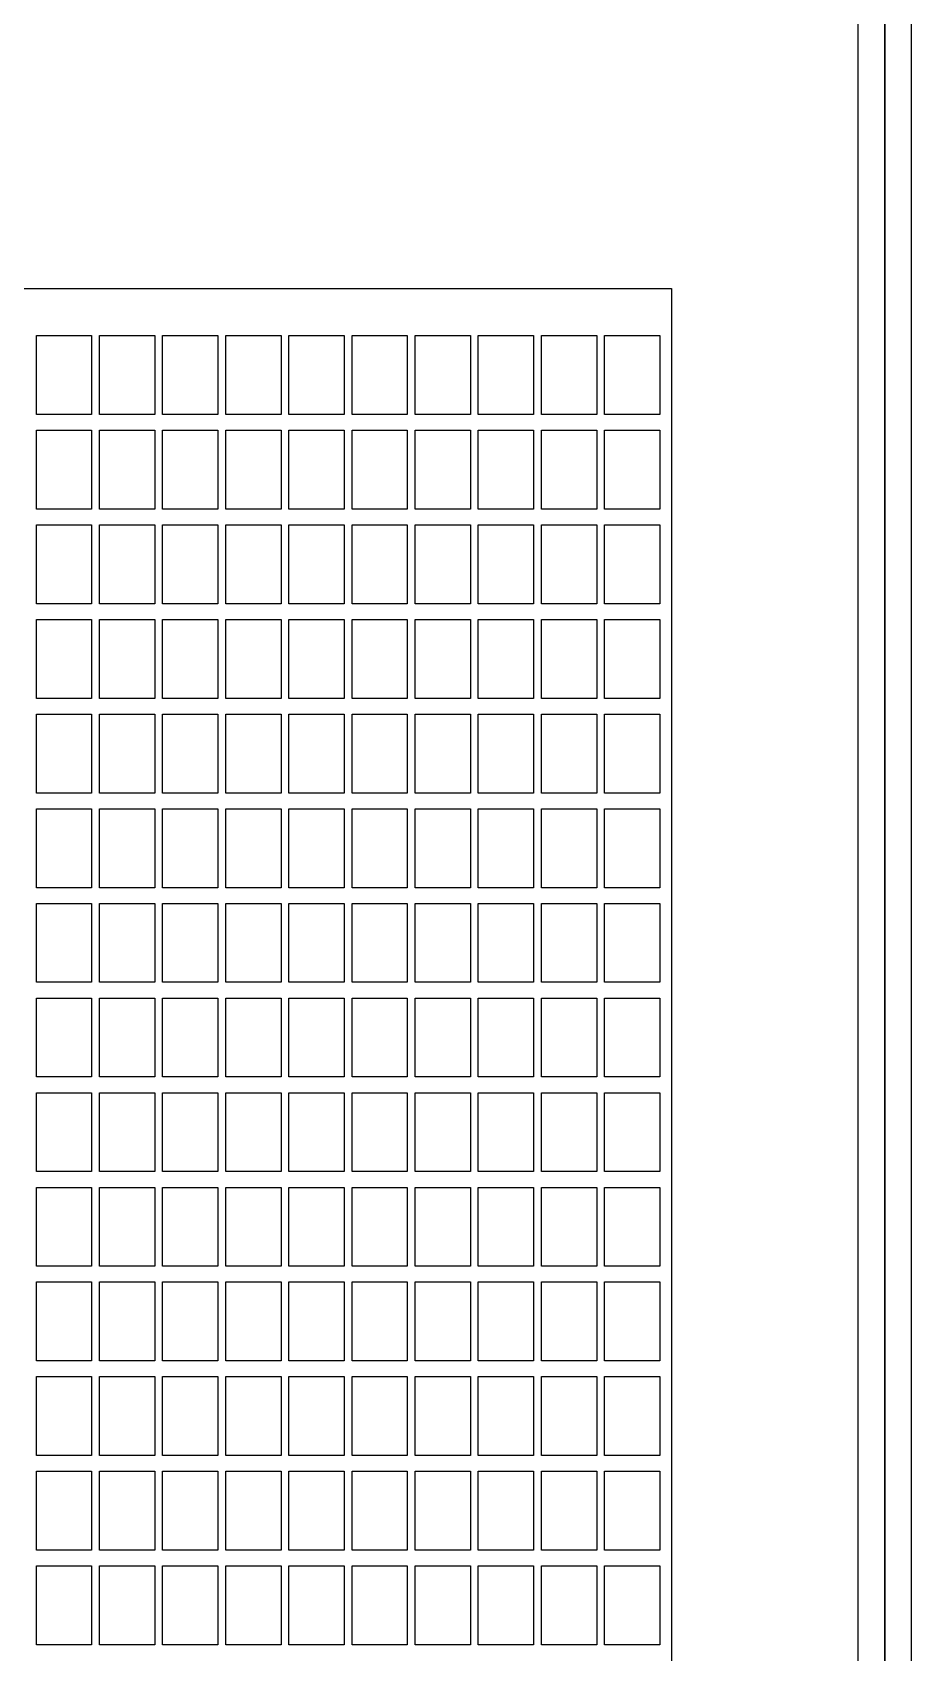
# Model space of a CAD drawing. Header units: inches. Extents: x 0 to 420, y 0 to 297.
# Drawn here: x 133.51 to 155.79, y 103.18 to 144.27 of the extents above; entities that cross this region are included whole.
import ezdxf
from ezdxf.lldxf.tags import DXFTag

# ---------------------------------------------------------------- set-up
doc = ezdxf.new("R2010")
doc.units = ezdxf.units.IN
doc.layers.add('Default', color=7, linetype='Continuous')
doc.layers.add('DV1_Default', color=7, linetype='Continuous')
tags = doc.linetypes.add('CENTER2', pattern=[1.125, 0.75, -0.125, 0.125, -0.125]).pattern_tags.tags
tags[10:11] = [DXFTag(74, 4), DXFTag(75, 0), DXFTag(340, '0'), DXFTag(46, 0.0), DXFTag(50, 0.0), DXFTag(44, 0.0), DXFTag(45, 0.0)]
tags[8:9] = [DXFTag(74, 4), DXFTag(75, 0), DXFTag(340, '0'), DXFTag(46, 0.0), DXFTag(50, 0.0), DXFTag(44, 0.0), DXFTag(45, 0.0)]
tags[6:7] = [DXFTag(74, 4), DXFTag(75, 0), DXFTag(340, '0'), DXFTag(46, 0.0), DXFTag(50, 0.0), DXFTag(44, 0.0), DXFTag(45, 0.0)]
tags[4:5] = [DXFTag(74, 4), DXFTag(75, 0), DXFTag(340, '0'), DXFTag(46, 0.0), DXFTag(50, 0.0), DXFTag(44, 0.0), DXFTag(45, 0.0)]

# ---------------------------------------------------------------- blocks, each defined once
blk = doc.blocks.new('SE')
at = {"layer": 'DV1_Default', "color": 7, "linetype": 'Continuous', "ltscale": 25.4}
for p, q in [((155.109, 63.096), (155.109, 238.376)), ((155.109, 238.376), (155.109, 63.096)), ((154.429, 233.336), (154.429, 68.136)), ((155.789, 68.136), (155.789, 233.336)), ((155.109, 63.096), (155.109, 222.376)), ((133.609, 136.576), (135.009, 136.576)), ((133.609, 134.576), (133.609, 136.576)), ((135.009, 136.576), (135.009, 134.576)), ((135.209, 136.576), (136.609, 136.576)), ((135.209, 134.576), (135.209, 136.576)), ((136.609, 136.576), (136.609, 134.576)), ((136.809, 136.576), (138.209, 136.576)), ((136.809, 134.576), (136.809, 136.576)), ((138.209, 136.576), (138.209, 134.576)), ((138.409, 136.576), (139.809, 136.576)), ((138.409, 134.576), (138.409, 136.576)), ((139.809, 136.576), (139.809, 134.576)), ((140.009, 136.576), (141.409, 136.576)), ((140.009, 134.576), (140.009, 136.576)), ((141.409, 136.576), (141.409, 134.576)), ((141.609, 136.576), (143.009, 136.576)), ((141.609, 134.576), (141.609, 136.576)), ((143.009, 136.576), (143.009, 134.576)), ((143.209, 136.576), (144.609, 136.576)), ((143.209, 134.576), (143.209, 136.576)), ((144.609, 136.576), (144.609, 134.576)), ((144.809, 136.576), (146.209, 136.576)), ((144.809, 134.576), (144.809, 136.576)), ((146.209, 136.576), (146.209, 134.576)), ((146.409, 136.576), (147.809, 136.576)), ((146.409, 134.576), (146.409, 136.576)), ((147.809, 136.576), (147.809, 134.576)), ((148.009, 136.576), (149.409, 136.576)), ((148.009, 134.576), (148.009, 136.576)), ((149.409, 136.576), (149.409, 134.576)), ((135.009, 134.576), (133.609, 134.576)), ((136.609, 134.576), (135.209, 134.576)), ((138.209, 134.576), (136.809, 134.576)), ((139.809, 134.576), (138.409, 134.576)), ((141.409, 134.576), (140.009, 134.576)), ((143.009, 134.576), (141.609, 134.576)), ((144.609, 134.576), (143.209, 134.576)), ((146.209, 134.576), (144.809, 134.576)), ((147.809, 134.576), (146.409, 134.576)), ((149.409, 134.576), (148.009, 134.576)), ((133.609, 134.176), (135.009, 134.176)), ((133.609, 132.176), (133.609, 134.176)), ((135.009, 134.176), (135.009, 132.176)), ((135.209, 134.176), (136.609, 134.176)), ((135.209, 132.176), (135.209, 134.176)), ((136.609, 134.176), (136.609, 132.176)), ((136.809, 134.176), (138.209, 134.176)), ((136.809, 132.176), (136.809, 134.176)), ((138.209, 134.176), (138.209, 132.176)), ((138.409, 134.176), (139.809, 134.176)), ((138.409, 132.176), (138.409, 134.176)), ((139.809, 134.176), (139.809, 132.176)), ((140.009, 134.176), (141.409, 134.176)), ((140.009, 132.176), (140.009, 134.176)), ((141.409, 134.176), (141.409, 132.176)), ((141.609, 134.176), (143.009, 134.176)), ((141.609, 132.176), (141.609, 134.176)), ((143.009, 134.176), (143.009, 132.176)), ((143.209, 134.176), (144.609, 134.176)), ((143.209, 132.176), (143.209, 134.176)), ((144.609, 134.176), (144.609, 132.176)), ((144.809, 134.176), (146.209, 134.176)), ((144.809, 132.176), (144.809, 134.176)), ((146.209, 134.176), (146.209, 132.176)), ((146.409, 134.176), (147.809, 134.176)), ((146.409, 132.176), (146.409, 134.176)), ((147.809, 134.176), (147.809, 132.176)), ((148.009, 134.176), (149.409, 134.176)), ((148.009, 132.176), (148.009, 134.176)), ((149.409, 134.176), (149.409, 132.176)), ((135.009, 132.176), (133.609, 132.176)), ((136.609, 132.176), (135.209, 132.176)), ((138.209, 132.176), (136.809, 132.176)), ((139.809, 132.176), (138.409, 132.176)), ((141.409, 132.176), (140.009, 132.176)), ((143.009, 132.176), (141.609, 132.176)), ((144.609, 132.176), (143.209, 132.176)), ((146.209, 132.176), (144.809, 132.176)), ((147.809, 132.176), (146.409, 132.176)), ((149.409, 132.176), (148.009, 132.176)), ((133.609, 131.776), (135.009, 131.776)), ((133.609, 129.776), (133.609, 131.776)), ((135.009, 131.776), (135.009, 129.776)), ((135.209, 131.776), (136.609, 131.776)), ((135.209, 129.776), (135.209, 131.776)), ((136.609, 131.776), (136.609, 129.776)), ((136.809, 131.776), (138.209, 131.776)), ((136.809, 129.776), (136.809, 131.776)), ((138.209, 131.776), (138.209, 129.776)), ((138.409, 131.776), (139.809, 131.776)), ((138.409, 129.776), (138.409, 131.776)), ((139.809, 131.776), (139.809, 129.776)), ((140.009, 131.776), (141.409, 131.776)), ((140.009, 129.776), (140.009, 131.776)), ((141.409, 131.776), (141.409, 129.776)), ((141.609, 131.776), (143.009, 131.776)), ((141.609, 129.776), (141.609, 131.776)), ((143.009, 131.776), (143.009, 129.776)), ((143.209, 131.776), (144.609, 131.776)), ((143.209, 129.776), (143.209, 131.776)), ((144.609, 131.776), (144.609, 129.776)), ((144.809, 131.776), (146.209, 131.776)), ((144.809, 129.776), (144.809, 131.776)), ((146.209, 131.776), (146.209, 129.776)), ((146.409, 131.776), (147.809, 131.776)), ((146.409, 129.776), (146.409, 131.776)), ((147.809, 131.776), (147.809, 129.776)), ((148.009, 131.776), (149.409, 131.776)), ((148.009, 129.776), (148.009, 131.776)), ((149.409, 131.776), (149.409, 129.776)), ((135.009, 129.776), (133.609, 129.776)), ((136.609, 129.776), (135.209, 129.776)), ((138.209, 129.776), (136.809, 129.776)), ((139.809, 129.776), (138.409, 129.776)), ((141.409, 129.776), (140.009, 129.776)), ((143.009, 129.776), (141.609, 129.776)), ((144.609, 129.776), (143.209, 129.776)), ((146.209, 129.776), (144.809, 129.776)), ((147.809, 129.776), (146.409, 129.776)), ((149.409, 129.776), (148.009, 129.776)), ((133.609, 129.376), (135.009, 129.376)), ((133.609, 127.376), (133.609, 129.376)), ((135.009, 129.376), (135.009, 127.376)), ((135.209, 129.376), (136.609, 129.376)), ((135.209, 127.376), (135.209, 129.376)), ((136.609, 129.376), (136.609, 127.376)), ((136.809, 129.376), (138.209, 129.376)), ((136.809, 127.376), (136.809, 129.376)), ((138.209, 129.376), (138.209, 127.376)), ((138.409, 129.376), (139.809, 129.376)), ((138.409, 127.376), (138.409, 129.376)), ((139.809, 129.376), (139.809, 127.376)), ((140.009, 129.376), (141.409, 129.376)), ((140.009, 127.376), (140.009, 129.376)), ((141.409, 129.376), (141.409, 127.376)), ((141.609, 129.376), (143.009, 129.376)), ((141.609, 127.376), (141.609, 129.376)), ((143.009, 129.376), (143.009, 127.376)), ((143.209, 129.376), (144.609, 129.376)), ((143.209, 127.376), (143.209, 129.376)), ((144.609, 129.376), (144.609, 127.376)), ((144.809, 129.376), (146.209, 129.376)), ((144.809, 127.376), (144.809, 129.376)), ((146.209, 129.376), (146.209, 127.376)), ((146.409, 129.376), (147.809, 129.376)), ((146.409, 127.376), (146.409, 129.376)), ((147.809, 129.376), (147.809, 127.376)), ((148.009, 129.376), (149.409, 129.376)), ((148.009, 127.376), (148.009, 129.376)), ((149.409, 129.376), (149.409, 127.376)), ((135.009, 127.376), (133.609, 127.376)), ((133.609, 126.976), (135.009, 126.976)), ((133.609, 124.976), (133.609, 126.976)), ((135.009, 126.976), (135.009, 124.976)), ((136.609, 127.376), (135.209, 127.376)), ((135.209, 126.976), (136.609, 126.976)), ((135.209, 124.976), (135.209, 126.976)), ((136.609, 126.976), (136.609, 124.976)), ((138.209, 127.376), (136.809, 127.376)), ((136.809, 126.976), (138.209, 126.976)), ((136.809, 124.976), (136.809, 126.976)), ((138.209, 126.976), (138.209, 124.976)), ((139.809, 127.376), (138.409, 127.376)), ((138.409, 126.976), (139.809, 126.976)), ((138.409, 124.976), (138.409, 126.976)), ((139.809, 126.976), (139.809, 124.976)), ((141.409, 127.376), (140.009, 127.376)), ((140.009, 126.976), (141.409, 126.976)), ((140.009, 124.976), (140.009, 126.976)), ((141.409, 126.976), (141.409, 124.976)), ((143.009, 127.376), (141.609, 127.376)), ((141.609, 126.976), (143.009, 126.976)), ((141.609, 124.976), (141.609, 126.976)), ((143.009, 126.976), (143.009, 124.976)), ((144.609, 127.376), (143.209, 127.376)), ((143.209, 126.976), (144.609, 126.976)), ((143.209, 124.976), (143.209, 126.976)), ((144.609, 126.976), (144.609, 124.976)), ((146.209, 127.376), (144.809, 127.376)), ((144.809, 126.976), (146.209, 126.976)), ((144.809, 124.976), (144.809, 126.976)), ((146.209, 126.976), (146.209, 124.976)), ((147.809, 127.376), (146.409, 127.376)), ((146.409, 126.976), (147.809, 126.976)), ((146.409, 124.976), (146.409, 126.976)), ((147.809, 126.976), (147.809, 124.976)), ((149.409, 127.376), (148.009, 127.376)), ((148.009, 126.976), (149.409, 126.976)), ((148.009, 124.976), (148.009, 126.976)), ((149.409, 126.976), (149.409, 124.976)), ((135.009, 124.976), (133.609, 124.976)), ((136.609, 124.976), (135.209, 124.976)), ((138.209, 124.976), (136.809, 124.976)), ((139.809, 124.976), (138.409, 124.976)), ((141.409, 124.976), (140.009, 124.976)), ((143.009, 124.976), (141.609, 124.976)), ((144.609, 124.976), (143.209, 124.976)), ((146.209, 124.976), (144.809, 124.976)), ((147.809, 124.976), (146.409, 124.976)), ((149.409, 124.976), (148.009, 124.976)), ((133.609, 124.576), (135.009, 124.576)), ((133.609, 122.576), (133.609, 124.576)), ((135.009, 124.576), (135.009, 122.576)), ((135.209, 124.576), (136.609, 124.576)), ((135.209, 122.576), (135.209, 124.576)), ((136.609, 124.576), (136.609, 122.576)), ((136.809, 124.576), (138.209, 124.576)), ((136.809, 122.576), (136.809, 124.576)), ((138.209, 124.576), (138.209, 122.576)), ((138.409, 124.576), (139.809, 124.576)), ((138.409, 122.576), (138.409, 124.576)), ((139.809, 124.576), (139.809, 122.576)), ((140.009, 124.576), (141.409, 124.576)), ((140.009, 122.576), (140.009, 124.576)), ((141.409, 124.576), (141.409, 122.576)), ((141.609, 124.576), (143.009, 124.576)), ((141.609, 122.576), (141.609, 124.576)), ((143.009, 124.576), (143.009, 122.576)), ((143.209, 124.576), (144.609, 124.576)), ((143.209, 122.576), (143.209, 124.576)), ((144.609, 124.576), (144.609, 122.576)), ((144.809, 124.576), (146.209, 124.576)), ((144.809, 122.576), (144.809, 124.576)), ((146.209, 124.576), (146.209, 122.576)), ((146.409, 124.576), (147.809, 124.576)), ((146.409, 122.576), (146.409, 124.576)), ((147.809, 124.576), (147.809, 122.576)), ((148.009, 124.576), (149.409, 124.576)), ((148.009, 122.576), (148.009, 124.576)), ((149.409, 124.576), (149.409, 122.576)), ((135.009, 122.576), (133.609, 122.576)), ((136.609, 122.576), (135.209, 122.576)), ((138.209, 122.576), (136.809, 122.576)), ((139.809, 122.576), (138.409, 122.576)), ((141.409, 122.576), (140.009, 122.576)), ((143.009, 122.576), (141.609, 122.576)), ((144.609, 122.576), (143.209, 122.576)), ((146.209, 122.576), (144.809, 122.576)), ((147.809, 122.576), (146.409, 122.576)), ((149.409, 122.576), (148.009, 122.576)), ((133.609, 122.176), (135.009, 122.176)), ((133.609, 120.176), (133.609, 122.176)), ((135.009, 122.176), (135.009, 120.176)), ((135.209, 122.176), (136.609, 122.176)), ((135.209, 120.176), (135.209, 122.176)), ((136.609, 122.176), (136.609, 120.176)), ((136.809, 122.176), (138.209, 122.176)), ((136.809, 120.176), (136.809, 122.176)), ((138.209, 122.176), (138.209, 120.176)), ((138.409, 122.176), (139.809, 122.176)), ((138.409, 120.176), (138.409, 122.176)), ((139.809, 122.176), (139.809, 120.176)), ((140.009, 122.176), (141.409, 122.176)), ((140.009, 120.176), (140.009, 122.176)), ((141.409, 122.176), (141.409, 120.176)), ((141.609, 122.176), (143.009, 122.176)), ((141.609, 120.176), (141.609, 122.176)), ((143.009, 122.176), (143.009, 120.176)), ((143.209, 122.176), (144.609, 122.176)), ((143.209, 120.176), (143.209, 122.176)), ((144.609, 122.176), (144.609, 120.176)), ((144.809, 122.176), (146.209, 122.176)), ((144.809, 120.176), (144.809, 122.176)), ((146.209, 122.176), (146.209, 120.176)), ((146.409, 122.176), (147.809, 122.176)), ((146.409, 120.176), (146.409, 122.176)), ((147.809, 122.176), (147.809, 120.176)), ((148.009, 122.176), (149.409, 122.176)), ((148.009, 120.176), (148.009, 122.176)), ((149.409, 122.176), (149.409, 120.176)), ((135.009, 120.176), (133.609, 120.176)), ((136.609, 120.176), (135.209, 120.176)), ((138.209, 120.176), (136.809, 120.176)), ((139.809, 120.176), (138.409, 120.176)), ((141.409, 120.176), (140.009, 120.176)), ((143.009, 120.176), (141.609, 120.176)), ((144.609, 120.176), (143.209, 120.176)), ((146.209, 120.176), (144.809, 120.176)), ((147.809, 120.176), (146.409, 120.176)), ((149.409, 120.176), (148.009, 120.176)), ((133.609, 119.776), (135.009, 119.776)), ((133.609, 117.776), (133.609, 119.776)), ((135.009, 119.776), (135.009, 117.776)), ((135.209, 119.776), (136.609, 119.776)), ((135.209, 117.776), (135.209, 119.776)), ((136.609, 119.776), (136.609, 117.776)), ((136.809, 119.776), (138.209, 119.776)), ((136.809, 117.776), (136.809, 119.776)), ((138.209, 119.776), (138.209, 117.776)), ((138.409, 119.776), (139.809, 119.776)), ((138.409, 117.776), (138.409, 119.776)), ((139.809, 119.776), (139.809, 117.776)), ((140.009, 119.776), (141.409, 119.776)), ((140.009, 117.776), (140.009, 119.776)), ((141.409, 119.776), (141.409, 117.776)), ((141.609, 119.776), (143.009, 119.776)), ((141.609, 117.776), (141.609, 119.776)), ((143.009, 119.776), (143.009, 117.776)), ((143.209, 119.776), (144.609, 119.776)), ((143.209, 117.776), (143.209, 119.776)), ((144.609, 119.776), (144.609, 117.776)), ((144.809, 119.776), (146.209, 119.776)), ((144.809, 117.776), (144.809, 119.776)), ((146.209, 119.776), (146.209, 117.776)), ((146.409, 119.776), (147.809, 119.776)), ((146.409, 117.776), (146.409, 119.776)), ((147.809, 119.776), (147.809, 117.776)), ((148.009, 119.776), (149.409, 119.776)), ((148.009, 117.776), (148.009, 119.776)), ((149.409, 119.776), (149.409, 117.776)), ((135.009, 117.776), (133.609, 117.776)), ((136.609, 117.776), (135.209, 117.776)), ((138.209, 117.776), (136.809, 117.776)), ((139.809, 117.776), (138.409, 117.776)), ((141.409, 117.776), (140.009, 117.776)), ((143.009, 117.776), (141.609, 117.776)), ((144.609, 117.776), (143.209, 117.776)), ((146.209, 117.776), (144.809, 117.776)), ((147.809, 117.776), (146.409, 117.776)), ((149.409, 117.776), (148.009, 117.776)), ((133.609, 117.376), (135.009, 117.376)), ((133.609, 115.376), (133.609, 117.376)), ((135.009, 117.376), (135.009, 115.376)), ((135.209, 117.376), (136.609, 117.376)), ((135.209, 115.376), (135.209, 117.376)), ((136.609, 117.376), (136.609, 115.376)), ((136.809, 117.376), (138.209, 117.376)), ((136.809, 115.376), (136.809, 117.376)), ((138.209, 117.376), (138.209, 115.376)), ((138.409, 117.376), (139.809, 117.376)), ((138.409, 115.376), (138.409, 117.376)), ((139.809, 117.376), (139.809, 115.376)), ((140.009, 117.376), (141.409, 117.376)), ((140.009, 115.376), (140.009, 117.376)), ((141.409, 117.376), (141.409, 115.376)), ((141.609, 117.376), (143.009, 117.376)), ((141.609, 115.376), (141.609, 117.376)), ((143.009, 117.376), (143.009, 115.376)), ((143.209, 117.376), (144.609, 117.376)), ((143.209, 115.376), (143.209, 117.376)), ((144.609, 117.376), (144.609, 115.376)), ((144.809, 117.376), (146.209, 117.376)), ((144.809, 115.376), (144.809, 117.376)), ((146.209, 117.376), (146.209, 115.376)), ((146.409, 117.376), (147.809, 117.376)), ((146.409, 115.376), (146.409, 117.376)), ((147.809, 117.376), (147.809, 115.376)), ((148.009, 117.376), (149.409, 117.376)), ((148.009, 115.376), (148.009, 117.376)), ((149.409, 117.376), (149.409, 115.376)), ((135.009, 115.376), (133.609, 115.376)), ((136.609, 115.376), (135.209, 115.376)), ((138.209, 115.376), (136.809, 115.376)), ((139.809, 115.376), (138.409, 115.376)), ((141.409, 115.376), (140.009, 115.376)), ((143.009, 115.376), (141.609, 115.376)), ((144.609, 115.376), (143.209, 115.376)), ((146.209, 115.376), (144.809, 115.376)), ((147.809, 115.376), (146.409, 115.376)), ((149.409, 115.376), (148.009, 115.376)), ((133.609, 114.976), (135.009, 114.976)), ((133.609, 112.976), (133.609, 114.976)), ((135.009, 114.976), (135.009, 112.976)), ((135.209, 114.976), (136.609, 114.976)), ((135.209, 112.976), (135.209, 114.976)), ((136.609, 114.976), (136.609, 112.976)), ((136.809, 114.976), (138.209, 114.976)), ((136.809, 112.976), (136.809, 114.976)), ((138.209, 114.976), (138.209, 112.976)), ((138.409, 114.976), (139.809, 114.976)), ((138.409, 112.976), (138.409, 114.976)), ((139.809, 114.976), (139.809, 112.976)), ((140.009, 114.976), (141.409, 114.976)), ((140.009, 112.976), (140.009, 114.976)), ((141.409, 114.976), (141.409, 112.976)), ((141.609, 114.976), (143.009, 114.976)), ((141.609, 112.976), (141.609, 114.976)), ((143.009, 114.976), (143.009, 112.976)), ((143.209, 114.976), (144.609, 114.976)), ((143.209, 112.976), (143.209, 114.976)), ((144.609, 114.976), (144.609, 112.976)), ((144.809, 114.976), (146.209, 114.976)), ((144.809, 112.976), (144.809, 114.976)), ((146.209, 114.976), (146.209, 112.976)), ((146.409, 114.976), (147.809, 114.976)), ((146.409, 112.976), (146.409, 114.976)), ((147.809, 114.976), (147.809, 112.976)), ((148.009, 114.976), (149.409, 114.976)), ((148.009, 112.976), (148.009, 114.976)), ((149.409, 114.976), (149.409, 112.976)), ((135.009, 112.976), (133.609, 112.976)), ((136.609, 112.976), (135.209, 112.976)), ((138.209, 112.976), (136.809, 112.976)), ((139.809, 112.976), (138.409, 112.976)), ((141.409, 112.976), (140.009, 112.976)), ((143.009, 112.976), (141.609, 112.976)), ((144.609, 112.976), (143.209, 112.976)), ((146.209, 112.976), (144.809, 112.976)), ((147.809, 112.976), (146.409, 112.976)), ((149.409, 112.976), (148.009, 112.976)), ((133.609, 112.576), (135.009, 112.576)), ((133.609, 110.576), (133.609, 112.576)), ((135.009, 112.576), (135.009, 110.576)), ((135.209, 112.576), (136.609, 112.576)), ((135.209, 110.576), (135.209, 112.576)), ((136.609, 112.576), (136.609, 110.576)), ((136.809, 112.576), (138.209, 112.576)), ((136.809, 110.576), (136.809, 112.576)), ((138.209, 112.576), (138.209, 110.576)), ((138.409, 112.576), (139.809, 112.576)), ((138.409, 110.576), (138.409, 112.576)), ((139.809, 112.576), (139.809, 110.576)), ((140.009, 112.576), (141.409, 112.576)), ((140.009, 110.576), (140.009, 112.576)), ((141.409, 112.576), (141.409, 110.576)), ((141.609, 112.576), (143.009, 112.576)), ((141.609, 110.576), (141.609, 112.576)), ((143.009, 112.576), (143.009, 110.576)), ((143.209, 112.576), (144.609, 112.576)), ((143.209, 110.576), (143.209, 112.576)), ((144.609, 112.576), (144.609, 110.576)), ((144.809, 112.576), (146.209, 112.576)), ((144.809, 110.576), (144.809, 112.576)), ((146.209, 112.576), (146.209, 110.576)), ((146.409, 112.576), (147.809, 112.576)), ((146.409, 110.576), (146.409, 112.576)), ((147.809, 112.576), (147.809, 110.576)), ((148.009, 112.576), (149.409, 112.576)), ((148.009, 110.576), (148.009, 112.576)), ((149.409, 112.576), (149.409, 110.576)), ((135.009, 110.576), (133.609, 110.576)), ((136.609, 110.576), (135.209, 110.576)), ((138.209, 110.576), (136.809, 110.576)), ((139.809, 110.576), (138.409, 110.576)), ((141.409, 110.576), (140.009, 110.576)), ((143.009, 110.576), (141.609, 110.576)), ((144.609, 110.576), (143.209, 110.576)), ((146.209, 110.576), (144.809, 110.576)), ((147.809, 110.576), (146.409, 110.576)), ((149.409, 110.576), (148.009, 110.576)), ((133.609, 110.176), (135.009, 110.176)), ((133.609, 108.176), (133.609, 110.176)), ((135.009, 110.176), (135.009, 108.176)), ((135.209, 110.176), (136.609, 110.176)), ((135.209, 108.176), (135.209, 110.176)), ((136.609, 110.176), (136.609, 108.176)), ((136.809, 110.176), (138.209, 110.176)), ((136.809, 108.176), (136.809, 110.176)), ((138.209, 110.176), (138.209, 108.176)), ((138.409, 110.176), (139.809, 110.176)), ((138.409, 108.176), (138.409, 110.176)), ((139.809, 110.176), (139.809, 108.176)), ((140.009, 110.176), (141.409, 110.176)), ((140.009, 108.176), (140.009, 110.176)), ((141.409, 110.176), (141.409, 108.176)), ((141.609, 110.176), (143.009, 110.176)), ((141.609, 108.176), (141.609, 110.176)), ((143.009, 110.176), (143.009, 108.176)), ((143.209, 110.176), (144.609, 110.176)), ((143.209, 108.176), (143.209, 110.176)), ((144.609, 110.176), (144.609, 108.176)), ((144.809, 110.176), (146.209, 110.176)), ((144.809, 108.176), (144.809, 110.176)), ((146.209, 110.176), (146.209, 108.176)), ((146.409, 110.176), (147.809, 110.176)), ((146.409, 108.176), (146.409, 110.176)), ((147.809, 110.176), (147.809, 108.176)), ((148.009, 110.176), (149.409, 110.176)), ((148.009, 108.176), (148.009, 110.176)), ((149.409, 110.176), (149.409, 108.176)), ((135.009, 108.176), (133.609, 108.176)), ((136.609, 108.176), (135.209, 108.176)), ((138.209, 108.176), (136.809, 108.176)), ((139.809, 108.176), (138.409, 108.176)), ((141.409, 108.176), (140.009, 108.176)), ((143.009, 108.176), (141.609, 108.176)), ((144.609, 108.176), (143.209, 108.176)), ((146.209, 108.176), (144.809, 108.176)), ((147.809, 108.176), (146.409, 108.176)), ((149.409, 108.176), (148.009, 108.176)), ((133.609, 107.776), (135.009, 107.776)), ((133.609, 105.776), (133.609, 107.776)), ((135.009, 107.776), (135.009, 105.776)), ((135.209, 107.776), (136.609, 107.776)), ((135.209, 105.776), (135.209, 107.776)), ((136.609, 107.776), (136.609, 105.776)), ((136.809, 107.776), (138.209, 107.776)), ((136.809, 105.776), (136.809, 107.776)), ((138.209, 107.776), (138.209, 105.776)), ((138.409, 107.776), (139.809, 107.776)), ((138.409, 105.776), (138.409, 107.776)), ((139.809, 107.776), (139.809, 105.776)), ((140.009, 107.776), (141.409, 107.776)), ((140.009, 105.776), (140.009, 107.776)), ((141.409, 107.776), (141.409, 105.776)), ((141.609, 107.776), (143.009, 107.776)), ((141.609, 105.776), (141.609, 107.776)), ((143.009, 107.776), (143.009, 105.776)), ((143.209, 107.776), (144.609, 107.776)), ((143.209, 105.776), (143.209, 107.776)), ((144.609, 107.776), (144.609, 105.776)), ((144.809, 107.776), (146.209, 107.776)), ((144.809, 105.776), (144.809, 107.776)), ((146.209, 107.776), (146.209, 105.776)), ((146.409, 107.776), (147.809, 107.776)), ((146.409, 105.776), (146.409, 107.776)), ((147.809, 107.776), (147.809, 105.776)), ((148.009, 107.776), (149.409, 107.776)), ((148.009, 105.776), (148.009, 107.776)), ((149.409, 107.776), (149.409, 105.776)), ((135.009, 105.776), (133.609, 105.776)), ((136.609, 105.776), (135.209, 105.776)), ((138.209, 105.776), (136.809, 105.776)), ((139.809, 105.776), (138.409, 105.776)), ((141.409, 105.776), (140.009, 105.776)), ((143.009, 105.776), (141.609, 105.776)), ((144.609, 105.776), (143.209, 105.776)), ((146.209, 105.776), (144.809, 105.776)), ((147.809, 105.776), (146.409, 105.776)), ((149.409, 105.776), (148.009, 105.776)), ((133.609, 105.376), (135.009, 105.376)), ((133.609, 103.376), (133.609, 105.376)), ((135.009, 105.376), (135.009, 103.376)), ((135.209, 105.376), (136.609, 105.376)), ((135.209, 103.376), (135.209, 105.376)), ((136.609, 105.376), (136.609, 103.376)), ((136.809, 105.376), (138.209, 105.376)), ((136.809, 103.376), (136.809, 105.376)), ((138.209, 105.376), (138.209, 103.376)), ((138.409, 105.376), (139.809, 105.376)), ((138.409, 103.376), (138.409, 105.376)), ((139.809, 105.376), (139.809, 103.376)), ((140.009, 105.376), (141.409, 105.376)), ((140.009, 103.376), (140.009, 105.376)), ((141.409, 105.376), (141.409, 103.376)), ((141.609, 105.376), (143.009, 105.376)), ((141.609, 103.376), (141.609, 105.376)), ((143.009, 105.376), (143.009, 103.376)), ((143.209, 105.376), (144.609, 105.376)), ((143.209, 103.376), (143.209, 105.376)), ((144.609, 105.376), (144.609, 103.376)), ((144.809, 105.376), (146.209, 105.376)), ((144.809, 103.376), (144.809, 105.376)), ((146.209, 105.376), (146.209, 103.376)), ((146.409, 105.376), (147.809, 105.376)), ((146.409, 103.376), (146.409, 105.376)), ((147.809, 105.376), (147.809, 103.376)), ((148.009, 105.376), (149.409, 105.376)), ((148.009, 103.376), (148.009, 105.376)), ((149.409, 105.376), (149.409, 103.376)), ((135.009, 103.376), (133.609, 103.376)), ((136.609, 103.376), (135.209, 103.376)), ((138.209, 103.376), (136.809, 103.376)), ((139.809, 103.376), (138.409, 103.376)), ((141.409, 103.376), (140.009, 103.376)), ((143.009, 103.376), (141.609, 103.376)), ((144.609, 103.376), (143.209, 103.376)), ((146.209, 103.376), (144.809, 103.376)), ((147.809, 103.376), (146.409, 103.376)), ((149.409, 103.376), (148.009, 103.376))]:
    blk.add_line(p, q, dxfattribs=at)
at = {"layer": 'DV1_Default', "color": 7, "linetype": 'CENTER2', "ltscale": 25.4}
for p, q in [((112.509, 137.776), (149.709, 137.776)), ((149.709, 137.776), (149.709, 78.176))]:
    blk.add_line(p, q, dxfattribs=at)

msp = doc.modelspace()

# ---------------------------------------------------------------- block references
at = {"layer": 'Default'}
msp.add_blockref('SE', (0, 0), dxfattribs=at)

doc.saveas('drawing.dxf')
